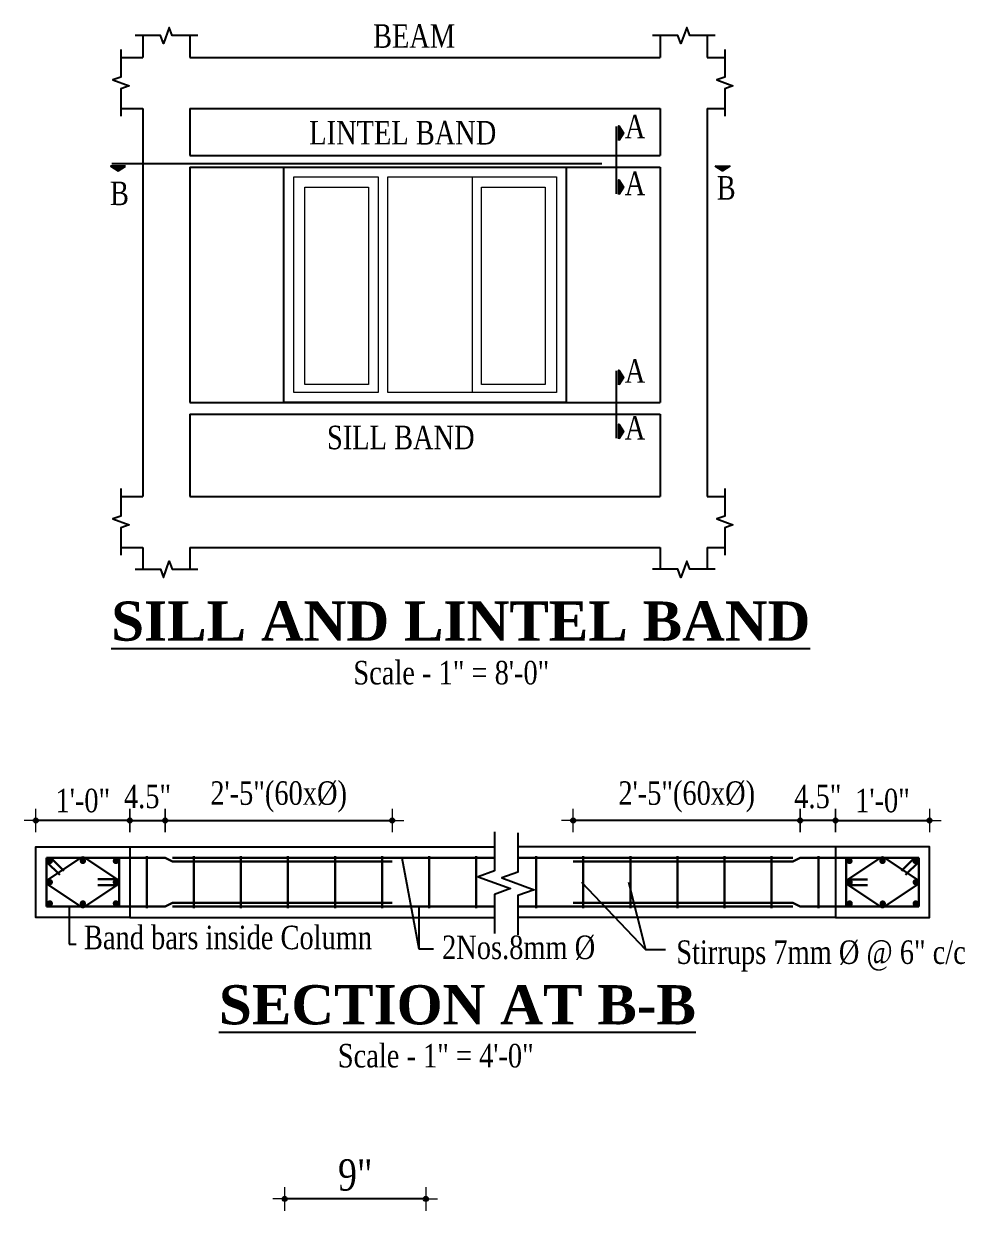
# Model space of a CAD drawing. Header units: feet. Extents: x 28652 to 66086, y -6769 to -640.
# Drawn here: x 59856.8 to 60096.9, y -956.7 to -649.8 of the extents above; entities that cross this region are included whole.
import ezdxf

# ---------------------------------------------------------------- set-up
doc = ezdxf.new("R2010")
doc.units = ezdxf.units.FT
doc.header["$LTSCALE"] = 50
doc.header["$MEASUREMENT"] = 0
doc.header["$PDMODE"] = 34
doc.linetypes.add('DASHED2', pattern=[0.375, 0.25, -0.125])
for name, color, linetype, lineweight in [('DIMENSION', 142, 'Continuous', 13), ('STIRRUP', 10, 'Continuous', 30), ('WINDOW FRAME', 102, 'Continuous', 15)]:
    doc.layers.add(name, color=color, linetype=linetype, lineweight=lineweight)
doc.layers.add('Text', color=7, linetype='Continuous')
doc.styles.add('1.8', font='times.ttf', dxfattribs={"width": 0.8, "height": 8})
doc.styles.add('1.8 str', font='times.ttf', dxfattribs={"width": 0.8, "height": 6})
doc.styles.add('TITLE', font='times.ttf', dxfattribs={"height": 11})
doc.dimstyles.new('1.2', dxfattribs={"dimscale": 0, "dimtxt": 8, "dimasz": 0.5, "dimexe": 2, "dimexo": 9, "dimgap": 2, "dimtad": 1, "dimdec": 0, "dimlfac": 0.25, "dimzin": 3, "dimdsep": 46, "dimlunit": 4, "dimtxsty": '1.8', "dimblk": 'DIM', "dimcen": 3, "dimdle": 3, "dimse1": 1, "dimse2": 1, "dimclrd": 256, "dimclre": 256, "dimclrt": 7, "dimadec": 1, "dimazin": 2, "dimtfac": 1, "dimtdec": 0, "dimtix": 1, "dimtofl": 0, "dimtmove": 2, "dimatfit": 3, "dimldrblk": 'ARW', "dimfxl": 2, "dimfrac": 2, "dimtolj": 2, "dimtzin": 0, "dimarcsym": 0})
doc.dimstyles.new('1.4', dxfattribs={"dimscale": 0, "dimtxt": 6, "dimasz": 0.5, "dimexe": 2, "dimexo": 9, "dimgap": 2, "dimtad": 1, "dimdec": 0, "dimlfac": 0.5, "dimzin": 3, "dimdsep": 46, "dimlunit": 4, "dimtxsty": '1.8 str', "dimblk": 'DIM', "dimcen": 3, "dimdle": 3, "dimse1": 1, "dimse2": 1, "dimclrd": 256, "dimclre": 256, "dimclrt": 7, "dimadec": 1, "dimazin": 2, "dimtfac": 1, "dimtdec": 0, "dimtix": 1, "dimtofl": 0, "dimtmove": 2, "dimatfit": 3, "dimldrblk": 'arrow', "dimfxl": 2, "dimfrac": 2, "dimtolj": 2, "dimtzin": 0, "dimarcsym": 0})

# ---------------------------------------------------------------- blocks, each defined once
blk = doc.blocks.new('DIM')
at = {"layer": 'DIMENSION'}
h = blk.add_hatch(color=256, dxfattribs=at)
h.paths.add_polyline_path([(0, 1.28), (0, 0), (1.28, 0, 0.414214)])
h.paths.add_polyline_path([(1.28, 0), (0, 0), (0, -1.28, 0.414214)])
h.paths.add_polyline_path([(0, 0), (-1.28, 0, 0.414214), (0, -1.28)])
h.paths.add_polyline_path([(0, 1.28, 0.414214), (-1.28, 0), (0, 0)])
for p, q in [((-6, 0), (6, 0)), ((0, 6), (0, -6))]:
    blk.add_line(p, q, dxfattribs=at)
blk.add_circle((0, 0), 1.28, dxfattribs=at)
blk = doc.blocks.new('*D874')
at = {"layer": 'Defpoints', "color": 0, "ltscale": 10, "transparency": 16777216}
for p in [(59923.33, -949.52), (59923.33, -956.66), (59959.33, -956.66)]:
    blk.add_point(p, dxfattribs=at)
at = {"layer": 'DIMENSION', "lineweight": -2, "ltscale": 10, "transparency": 16777216}
blk.add_line((59958.83, -949.52), (59923.83, -949.52), dxfattribs=at)
at = {"layer": 'DIMENSION', "lineweight": -2, "ltscale": 10, "transparency": 16777216, "xscale": 0.5, "yscale": 0.5, "zscale": 0.5, "rotation": 180}
blk.add_blockref('DIM', (59923.33, -949.52), dxfattribs=at)
at = {"layer": 'DIMENSION', "lineweight": -2, "ltscale": 10, "transparency": 16777216, "xscale": 0.5, "yscale": 0.5, "zscale": 0.5}
blk.add_blockref('DIM', (59959.33, -949.52), dxfattribs=at)
at = {"layer": 'DIMENSION', "color": 7, "ltscale": 10, "transparency": 16777216, "insert": (59941.33, -943.44), "char_height": 8, "attachment_point": 5, "style": '1.8'}
blk.add_mtext('\\A2;9"', dxfattribs=at)
blk = doc.blocks.new('ARW')
at = {"layer": 'DIMENSION'}
blk.add_lwpolyline([(-0.5, 0, 0, 3, 0), (-5.5, 0, 0, 0, 0), (-0.5, 0, 0, 0, 0)], format="xyseb", dxfattribs=at)
blk = doc.blocks.new('*D876')
at = {"layer": 'Defpoints', "color": 0, "ltscale": 10, "transparency": 16777216}
for p in [(59892.84, -852.97), (59883.84, -859.72), (59892.84, -862.49)]:
    blk.add_point(p, dxfattribs=at)
at = {"layer": 'DIMENSION', "lineweight": -2, "ltscale": 10, "transparency": 16777216}
blk.add_line((59884.34, -852.97), (59892.34, -852.97), dxfattribs=at)
at = {"layer": 'DIMENSION', "lineweight": -2, "ltscale": 10, "transparency": 16777216, "xscale": 0.5, "yscale": 0.5, "zscale": 0.5, "rotation": 180}
blk.add_blockref('DIM', (59883.84, -852.97), dxfattribs=at)
at = {"layer": 'DIMENSION', "lineweight": -2, "ltscale": 10, "transparency": 16777216, "xscale": 0.5, "yscale": 0.5, "zscale": 0.5}
blk.add_blockref('DIM', (59892.84, -852.97), dxfattribs=at)
at = {"layer": 'DIMENSION', "color": 7, "ltscale": 10, "transparency": 16777216, "insert": (59888.34, -846.89), "char_height": 6, "attachment_point": 5, "style": '1.8 str'}
blk.add_mtext('\\A2;4.5"', dxfattribs=at)
blk = doc.blocks.new('arrow')
at = {"layer": 'DIMENSION'}
blk.add_lwpolyline([(1.21, 0, 0, 2.1, 0), (-2.29, 0, 0, 0, 0), (1.21, 0, 0, 0, 0)], format="xyseb", dxfattribs=at)
blk = doc.blocks.new('*D877')
at = {"layer": 'Defpoints', "color": 0, "ltscale": 10, "transparency": 16777216}
for p in [(59950.74, -852.97), (59892.84, -862.49), (59950.74, -863.47)]:
    blk.add_point(p, dxfattribs=at)
at = {"layer": 'DIMENSION', "lineweight": -2, "ltscale": 10, "transparency": 16777216}
blk.add_line((59893.34, -852.97), (59950.24, -852.97), dxfattribs=at)
at = {"layer": 'DIMENSION', "lineweight": -2, "ltscale": 10, "transparency": 16777216, "xscale": 0.5, "yscale": 0.5, "zscale": 0.5, "rotation": 180}
blk.add_blockref('DIM', (59892.84, -852.97), dxfattribs=at)
at = {"layer": 'DIMENSION', "lineweight": -2, "ltscale": 10, "transparency": 16777216, "xscale": 0.5, "yscale": 0.5, "zscale": 0.5}
blk.add_blockref('DIM', (59950.74, -852.97), dxfattribs=at)
at = {"layer": 'DIMENSION', "color": 7, "ltscale": 10, "transparency": 16777216, "insert": (59921.79, -846.95), "char_height": 6, "attachment_point": 5, "style": '1.8 str'}
blk.add_mtext('\\A2;2\'-5"(60x%%C)', dxfattribs=at)
blk = doc.blocks.new('*D878')
at = {"layer": 'Defpoints', "color": 0, "ltscale": 10, "transparency": 16777216}
for p in [(59859.84, -852.97), (59859.84, -859.72), (59883.84, -859.72)]:
    blk.add_point(p, dxfattribs=at)
at = {"layer": 'DIMENSION', "lineweight": -2, "ltscale": 10, "transparency": 16777216}
blk.add_line((59883.34, -852.97), (59860.34, -852.97), dxfattribs=at)
at = {"layer": 'DIMENSION', "lineweight": -2, "ltscale": 10, "transparency": 16777216, "xscale": 0.5, "yscale": 0.5, "zscale": 0.5, "rotation": 180}
blk.add_blockref('DIM', (59859.84, -852.97), dxfattribs=at)
at = {"layer": 'DIMENSION', "lineweight": -2, "ltscale": 10, "transparency": 16777216, "xscale": 0.5, "yscale": 0.5, "zscale": 0.5}
blk.add_blockref('DIM', (59883.84, -852.97), dxfattribs=at)
at = {"layer": 'DIMENSION', "color": 7, "ltscale": 10, "transparency": 16777216, "insert": (59871.84, -847.92), "char_height": 6, "attachment_point": 5, "style": '1.8 str'}
blk.add_mtext('\\A2;1\'-0"', dxfattribs=at)
blk = doc.blocks.new('*D879')
at = {"layer": 'Defpoints', "color": 0, "ltscale": 10, "transparency": 16777216}
for p in [(60054.84, -852.97), (60063.84, -859.72), (60054.84, -862.49)]:
    blk.add_point(p, dxfattribs=at)
at = {"layer": 'DIMENSION', "lineweight": -2, "ltscale": 10, "transparency": 16777216}
blk.add_line((60063.34, -852.97), (60055.34, -852.97), dxfattribs=at)
at = {"layer": 'DIMENSION', "lineweight": -2, "ltscale": 10, "transparency": 16777216, "xscale": 0.5, "yscale": 0.5, "zscale": 0.5, "rotation": 180}
blk.add_blockref('DIM', (60054.84, -852.97), dxfattribs=at)
at = {"layer": 'DIMENSION', "lineweight": -2, "ltscale": 10, "transparency": 16777216, "xscale": 0.5, "yscale": 0.5, "zscale": 0.5}
blk.add_blockref('DIM', (60063.84, -852.97), dxfattribs=at)
at = {"layer": 'DIMENSION', "color": 7, "ltscale": 10, "transparency": 16777216, "insert": (60059.34, -846.89), "char_height": 6, "attachment_point": 5, "style": '1.8 str'}
blk.add_mtext('\\A2;4.5"', dxfattribs=at)
blk = doc.blocks.new('*D880')
at = {"layer": 'Defpoints', "color": 0, "ltscale": 10, "transparency": 16777216}
for p in [(59996.95, -852.97), (59996.95, -863.47), (60054.84, -862.49)]:
    blk.add_point(p, dxfattribs=at)
at = {"layer": 'DIMENSION', "lineweight": -2, "ltscale": 10, "transparency": 16777216}
blk.add_line((60054.34, -852.97), (59997.45, -852.97), dxfattribs=at)
at = {"layer": 'DIMENSION', "lineweight": -2, "ltscale": 10, "transparency": 16777216, "xscale": 0.5, "yscale": 0.5, "zscale": 0.5, "rotation": 180}
blk.add_blockref('DIM', (59996.95, -852.97), dxfattribs=at)
at = {"layer": 'DIMENSION', "lineweight": -2, "ltscale": 10, "transparency": 16777216, "xscale": 0.5, "yscale": 0.5, "zscale": 0.5}
blk.add_blockref('DIM', (60054.84, -852.97), dxfattribs=at)
at = {"layer": 'DIMENSION', "color": 7, "ltscale": 10, "transparency": 16777216, "insert": (60025.9, -846.95), "char_height": 6, "attachment_point": 5, "style": '1.8 str'}
blk.add_mtext('\\A2;2\'-5"(60x%%C)', dxfattribs=at)
blk = doc.blocks.new('*D881')
at = {"layer": 'Defpoints', "color": 0, "ltscale": 10, "transparency": 16777216}
for p in [(60087.84, -852.97), (60063.84, -859.72), (60087.84, -859.72)]:
    blk.add_point(p, dxfattribs=at)
at = {"layer": 'DIMENSION', "lineweight": -2, "ltscale": 10, "transparency": 16777216}
blk.add_line((60064.34, -852.97), (60087.34, -852.97), dxfattribs=at)
at = {"layer": 'DIMENSION', "lineweight": -2, "ltscale": 10, "transparency": 16777216, "xscale": 0.5, "yscale": 0.5, "zscale": 0.5, "rotation": 180}
blk.add_blockref('DIM', (60063.84, -852.97), dxfattribs=at)
at = {"layer": 'DIMENSION', "lineweight": -2, "ltscale": 10, "transparency": 16777216, "xscale": 0.5, "yscale": 0.5, "zscale": 0.5}
blk.add_blockref('DIM', (60087.84, -852.97), dxfattribs=at)
at = {"layer": 'DIMENSION', "color": 7, "ltscale": 10, "transparency": 16777216, "insert": (60075.84, -847.92), "char_height": 6, "attachment_point": 5, "style": '1.8 str'}
blk.add_mtext('\\A2;1\'-0"', dxfattribs=at)

msp = doc.modelspace()

# ---------------------------------------------------------------- hatches: boundary and pattern name
at = {"layer": 'Text', "ltscale": 10}
for points in [[(60008.58, -675.77), (60008.58, -679.52), (60009.73, -677.65)], [(59878.94, -686.07), (59882.69, -686.07), (59880.81, -687.23)], [(60036.88, -686.07), (60033.13, -686.07), (60035.01, -687.23)], [(60008.58, -689.55), (60008.58, -693.3), (60009.73, -691.42)], [(60008.58, -738.12), (60008.58, -741.87), (60009.73, -740)], [(60008.58, -751.9), (60008.58, -755.65), (60009.73, -753.77)]]:
    msp.add_hatch(color=256, dxfattribs=at).paths.add_polyline_path(points)

# ---------------------------------------------------------------- linework, layer by layer
at = {"ltscale": 10}
for p, q in [((59887.15, -652.72), (59887.15, -658.31)), ((59899.15, -652.72), (59899.15, -658.31)), ((60019.15, -652.72), (60019.15, -658.31)), ((60031.15, -652.72), (60031.15, -658.31)), ((59881.57, -658.31), (59887.15, -658.31)), ((59899.15, -658.31), (60019.15, -658.31)), ((60031.15, -658.31), (60035.61, -658.31)), ((59881.57, -671.31), (59887.15, -671.31)), ((59887.15, -671.31), (59887.15, -770.31)), ((59899.15, -671.31), (59899.15, -683.31)), ((59899.15, -671.31), (60019.15, -671.31)), ((60019.15, -671.31), (60019.15, -683.31)), ((60031.15, -671.31), (60031.15, -770.31)), ((60031.15, -671.31), (60035.61, -671.31)), ((59899.15, -683.31), (60019.15, -683.31)), ((59899.15, -686.31), (59899.15, -746.31)), ((59899.15, -686.31), (60019.15, -686.31)), ((60019.15, -686.31), (60019.15, -746.31)), ((59899.15, -746.31), (60019.15, -746.31)), ((59899.15, -749.31), (59899.15, -770.31)), ((59899.15, -749.31), (60019.15, -749.31)), ((60019.15, -749.31), (60019.15, -770.31)), ((59881.57, -770.31), (59887.15, -770.31)), ((59899.15, -770.31), (60019.15, -770.31)), ((60031.15, -770.31), (60035.61, -770.31)), ((59881.57, -783.31), (59887.15, -783.31)), ((59887.15, -783.31), (59887.15, -788.9)), ((59899.15, -783.31), (59899.15, -788.9)), ((59899.15, -783.31), (60019.15, -783.31)), ((60019.15, -783.31), (60019.15, -788.9)), ((60031.15, -783.31), (60031.15, -788.9)), ((60031.15, -783.31), (60035.61, -783.31)), ((59883.84, -859.72), (59976.84, -859.72)), ((60063.84, -859.72), (59982.84, -859.72)), ((59883.84, -877.72), (59976.84, -877.72)), ((60063.84, -877.72), (59982.84, -877.72))]:
    msp.add_line(p, q, dxfattribs=at)
at = {"linetype": 'DASHED2', "ltscale": 10}
for p, q in [((60007.86, -675.89), (60007.86, -693.08)), ((59879.22, -685.38), (60036.83, -685.38)), ((60007.86, -738.24), (60007.86, -755.43))]:
    msp.add_line(p, q, dxfattribs=at)
at = {"linetype": 'Continuous', "ltscale": 10}
for points in [[(59901.15, -652.72), (59894.65, -652.72), (59893.9, -650.66), (59892.4, -654.78), (59891.65, -652.72), (59885.15, -652.72)], [(60033.15, -652.72), (60026.65, -652.72), (60025.9, -650.66), (60024.4, -654.78), (60023.65, -652.72), (60017.15, -652.72)], [(59881.57, -656.31), (59881.57, -663.31), (59879.51, -664.06), (59883.63, -665.56), (59881.57, -666.31), (59881.57, -673.31)], [(60035.61, -656.31), (60035.61, -663.31), (60033.54, -664.06), (60037.67, -665.56), (60035.61, -666.31), (60035.61, -673.31)], [(59881.57, -768.31), (59881.57, -775.31), (59879.51, -776.06), (59883.63, -777.56), (59881.57, -778.31), (59881.57, -785.31)], [(60035.61, -768.31), (60035.61, -775.31), (60033.54, -776.06), (60037.67, -777.56), (60035.61, -778.31), (60035.61, -785.31)], [(59885.15, -788.9), (59891.65, -788.9), (59892.4, -790.96), (59893.9, -786.84), (59894.65, -788.9), (59901.15, -788.9)], [(60033.15, -788.9), (60026.65, -788.9), (60025.9, -786.84), (60024.4, -790.96), (60023.65, -788.9), (60017.15, -788.9)], [(59976.84, -855.83), (59976.84, -865.83), (59972.72, -867.33), (59980.96, -870.33), (59976.84, -871.83), (59976.84, -881.83)], [(59982.84, -856.14), (59982.84, -866.14), (59978.72, -867.64), (59986.96, -870.64), (59982.84, -872.14), (59982.84, -882.14)]]:
    msp.add_lwpolyline(points, dxfattribs=at)
at = {"ltscale": 10}
msp.add_lwpolyline([(59923.15, -686.31), (59995.15, -686.31), (59995.15, -746.31), (59923.15, -746.31)], close=True, dxfattribs=at)
for points in [[(59883.84, -859.72), (59883.84, -877.72), (59859.84, -877.72), (59859.84, -859.72)], [(60063.84, -859.72), (60063.84, -877.72), (60087.84, -877.72), (60087.84, -859.72)]]:
    msp.add_lwpolyline(points, close=True)
at = {"ltscale": 10, "const_width": 0.8}
for points in [[(59863.01, -863.3, -1), (59863.81, -863.3, -1)], [(59871.84, -862.89, -1), (59871.84, -863.69, -1)], [(59880.67, -863.3, 1), (59879.87, -863.3, 1)], [(60067.01, -863.3, -1), (60067.81, -863.3, -1)], [(60075.84, -862.89, 1), (60075.84, -863.69, 1)], [(60084.67, -863.3, 1), (60083.87, -863.3, 1)], [(59863.01, -868.7, 1), (59863.81, -868.7, 1)], [(59880.67, -868.7, -1), (59879.87, -868.7, -1)], [(60067.07, -868.72, 1), (60067.87, -868.72, 1)], [(60084.73, -868.72, -1), (60083.93, -868.72, -1)], [(59863.01, -874.13, 1), (59863.81, -874.13, 1)], [(59871.84, -874.54, 1), (59871.84, -873.74, 1)], [(59880.67, -874.13, -1), (59879.87, -874.13, -1)], [(60067.07, -874.14, 1), (60067.87, -874.14, 1)], [(60075.9, -874.56, -1), (60075.9, -873.76, -1)], [(60084.73, -874.14, -1), (60083.93, -874.14, -1)]]:
    msp.add_lwpolyline(points, format="xyb", close=True, dxfattribs=at)
at = {"layer": 'DIMENSION'}
for points in [[(59928.43, -691.39), (59944.72, -691.39), (59944.72, -741.75), (59928.43, -741.75)], [(59973.53, -691.39), (59989.82, -691.39), (59989.82, -741.75), (59973.53, -741.75)]]:
    msp.add_lwpolyline(points, close=True, dxfattribs=at)
at = {"layer": 'STIRRUP'}
for p, q in [((59888.17, -862.09), (59888.17, -875.35)), ((59900.17, -862.09), (59900.17, -875.35)), ((59912.17, -862.09), (59912.17, -875.35)), ((59924.17, -862.09), (59924.17, -875.35)), ((59936.17, -862.09), (59936.17, -875.35)), ((59948.17, -862.09), (59948.17, -875.35)), ((59960.17, -862.09), (59960.17, -875.35)), ((59972.17, -862.09), (59972.17, -875.35)), ((59987.52, -862.09), (59987.52, -875.35)), ((59999.52, -862.09), (59999.52, -875.35)), ((60011.52, -862.09), (60011.52, -875.35)), ((60023.52, -862.09), (60023.52, -875.35)), ((60035.52, -862.09), (60035.52, -875.35)), ((60047.52, -862.09), (60047.52, -875.35)), ((60059.52, -862.09), (60059.52, -875.35))]:
    msp.add_line(p, q, dxfattribs=at)
at = {"layer": 'STIRRUP', "color": 5}
for p, q in [((59862.61, -874.95), (59862.61, -862.49)), ((59862.61, -862.49), (59892.84, -862.49)), ((59862.61, -863.53), (59865.94, -866.86)), ((59863.66, -862.49), (59866.99, -865.81)), ((59881.07, -862.49), (59881.07, -874.95)), ((59892.84, -862.49), (59894.74, -863.47)), ((59894.74, -862.49), (59976.84, -862.49)), ((59894.74, -863.47), (59950.74, -863.47)), ((60052.95, -862.49), (59982.84, -862.49)), ((60052.95, -863.47), (59996.95, -863.47)), ((60054.84, -862.49), (60052.95, -863.47)), ((60085.07, -862.49), (60054.84, -862.49)), ((60066.61, -862.49), (60066.61, -874.95)), ((60084.03, -862.49), (60080.7, -865.81)), ((60085.07, -863.53), (60081.75, -866.86)), ((60085.07, -874.95), (60085.07, -862.49)), ((59880.71, -867.98), (59875.69, -867.98)), ((60067.04, -867.99), (60072.05, -867.99)), ((59880.71, -869.45), (59875.69, -869.45)), ((60067.04, -869.47), (60072.05, -869.47)), ((59892.84, -874.95), (59894.74, -873.96)), ((59894.74, -873.96), (59950.74, -873.96)), ((60052.95, -873.96), (59996.95, -873.96)), ((60054.84, -874.95), (60052.95, -873.96)), ((59892.84, -874.95), (59862.61, -874.95)), ((59894.74, -874.95), (59976.84, -874.95)), ((60052.95, -874.95), (59982.84, -874.95)), ((60054.84, -874.95), (60085.07, -874.95))]:
    msp.add_line(p, q, dxfattribs=at)
for points in [[(59880.92, -869.24), (59880.92, -869.24, 0.414214), (59880.92, -868.19), (59872.37, -862.49, 0.28034), (59871.32, -862.49), (59862.77, -868.19, 0.414214), (59862.77, -869.24), (59871.32, -874.95, 0.254782), (59872.37, -874.95), (59880.92, -869.24)], [(60066.77, -869.24), (60066.77, -869.24, -0.414214), (60066.77, -868.19), (60075.32, -862.49, -0.28034), (60076.37, -862.49), (60084.92, -868.19, -0.414214), (60084.92, -869.24), (60076.37, -874.95, -0.254782), (60075.32, -874.95), (60066.77, -869.24)]]:
    msp.add_lwpolyline(points, format="xyb", dxfattribs=at)
at = {"layer": 'Text', "ltscale": 10}
for points in [[(60008.58, -679.52), (60008.58, -675.77), (60009.73, -677.65), (60008.58, -679.52)], [(59882.69, -686.07), (59878.94, -686.07), (59880.81, -687.23), (59882.69, -686.07)], [(60033.13, -686.07), (60036.88, -686.07), (60035.01, -687.23), (60033.13, -686.07)], [(60008.58, -693.3), (60008.58, -689.55), (60009.73, -691.42), (60008.58, -693.3)], [(60008.58, -741.87), (60008.58, -738.12), (60009.73, -740), (60008.58, -741.87)], [(60008.58, -755.65), (60008.58, -751.9), (60009.73, -753.77), (60008.58, -755.65)]]:
    msp.add_lwpolyline(points, dxfattribs=at)
at = {"layer": 'WINDOW FRAME'}
msp.add_line((59971.15, -688.81), (59971.15, -743.81), dxfattribs=at)
for points in [[(59925.65, -688.81), (59947.15, -688.81), (59947.15, -743.81), (59925.65, -743.81)], [(59949.65, -688.81), (59992.65, -688.81), (59992.65, -743.81), (59949.65, -743.81)]]:
    msp.add_lwpolyline(points, close=True, dxfattribs=at)

# ---------------------------------------------------------------- texts
at = {"layer": 'Text', "ltscale": 10, "style": '1.8', "width": 0.8}
for s, p in [('BEAM', (59945.87, -655.85)), ('LINTEL BAND', (59929.6, -680.52)), ('A', (60010.11, -678.95)), ('B', (59878.76, -695.99)), ('A', (60010.11, -693.45)), ('B', (60033.54, -694.59)), ('A', (60010.11, -741.31)), ('A', (60010.11, -755.8)), ('SILL BAND', (59934.12, -758.26)), ('Scale - 1" = 8\'-0"', (59940.86, -818.26)), ('Band bars inside Column', (59872.13, -885.81)), ('2Nos.8mm %%C', (59963.48, -888.33)), ('Scale - 1" = 4\'-0"', (59936.89, -915.97))]:
    msp.add_text(s, height=6, dxfattribs=at).set_placement(p)
at = {"layer": 'Text', "char_height": 10, "width": 209.6782, "attachment_point": 1, "style": 'TITLE'}
for s, insert in [('{\\fTimes New Roman|b1|i0|c0|p18;\\LSILL AND LINTEL BAND}', (59879.07, -797.1)), ('{\\fTimes New Roman|b1|i0|c0|p18;\\LSECTION AT B-B}', (59906.55, -894.98))]:
    msp.add_mtext(s, dxfattribs=dict(at, insert=insert))
at = {"layer": 'Text', "ltscale": 10, "insert": (60097.1, -883.56), "char_height": 6, "width": 103.6133, "attachment_point": 3, "style": '1.8'}
msp.add_mtext('Stirrups 7mm %%C @ 6" c/c', dxfattribs=at)

# ---------------------------------------------------------------- dimensions: what is measured, and where the dimension line sits
at = {"layer": 'DIMENSION', "ltscale": 10}
dim = msp.add_linear_dim(base=(59892.84, -852.97), p1=(59883.84, -859.72), p2=(59892.84, -862.49), text='4.5"', dimstyle='1.4', override={"dimscale": 1}, dxfattribs=at)
dim.commit()
dim.dimension.update_dxf_attribs({"geometry": '*D876', "text_midpoint": (59888.34, -846.89), "dimtype": 160})
dim = msp.add_linear_dim(base=(59950.74, -852.97), p1=(59892.84, -862.49), p2=(59950.74, -863.47), text='<>(60x%%C)', dimstyle='1.4', override={"dimscale": 1}, dxfattribs=at)
dim.commit()
dim.dimension.update_dxf_attribs({"geometry": '*D877', "text_midpoint": (59921.79, -846.95)})
dim = msp.add_linear_dim(base=(59996.95, -852.97), p1=(60054.84, -862.49), p2=(59996.95, -863.47), angle=180, text='<>(60x%%C)', dimstyle='1.4', override={"dimscale": 1}, dxfattribs=at)
dim.commit()
dim.dimension.update_dxf_attribs({"geometry": '*D880', "text_midpoint": (60025.9, -846.95)})
dim = msp.add_linear_dim(base=(60054.84, -852.97), p1=(60063.84, -859.72), p2=(60054.84, -862.49), angle=180, text='4.5"', dimstyle='1.4', override={"dimscale": 1}, dxfattribs=at)
dim.commit()
dim.dimension.update_dxf_attribs({"geometry": '*D879', "text_midpoint": (60059.34, -846.89), "dimtype": 160})
dim = msp.add_linear_dim(base=(59859.84, -852.97), p1=(59883.84, -859.72), p2=(59859.84, -859.72), dimstyle='1.4', override={"dimscale": 1}, dxfattribs=at)
dim.commit()
dim.dimension.update_dxf_attribs({"geometry": '*D878', "text_midpoint": (59871.84, -847.92)})
dim = msp.add_linear_dim(base=(60087.84, -852.97), p1=(60063.84, -859.72), p2=(60087.84, -859.72), angle=180, dimstyle='1.4', override={"dimscale": 1}, dxfattribs=at)
dim.commit()
dim.dimension.update_dxf_attribs({"geometry": '*D881', "text_midpoint": (60075.84, -847.92)})
dim = msp.add_aligned_dim(p1=(59959.33, -956.66), p2=(59923.33, -956.66), distance=-7.14, dimstyle='1.2', override={"dimscale": 1}, dxfattribs=at)
dim.commit()
dim.dimension.update_dxf_attribs({"geometry": '*D874', "text_midpoint": (59941.33, -943.44)})

# ---------------------------------------------------------------- leaders
for points in [[(59953.2, -862.49), (59957.53, -885.69)], [(59999.02, -868.72), (60015.41, -885.91), (60020.51, -885.91)], [(60011.02, -868.72), (60015.41, -885.91)], [(59868.31, -874.95), (59868.31, -884.55), (59870.15, -884.55)], [(59957.53, -874.95), (59957.53, -885.69), (59961.28, -885.69)]]:
    msp.add_leader(points, dimstyle='1.4', override={"dimscale": 1}, dxfattribs=at)

doc.saveas('drawing.dxf')
